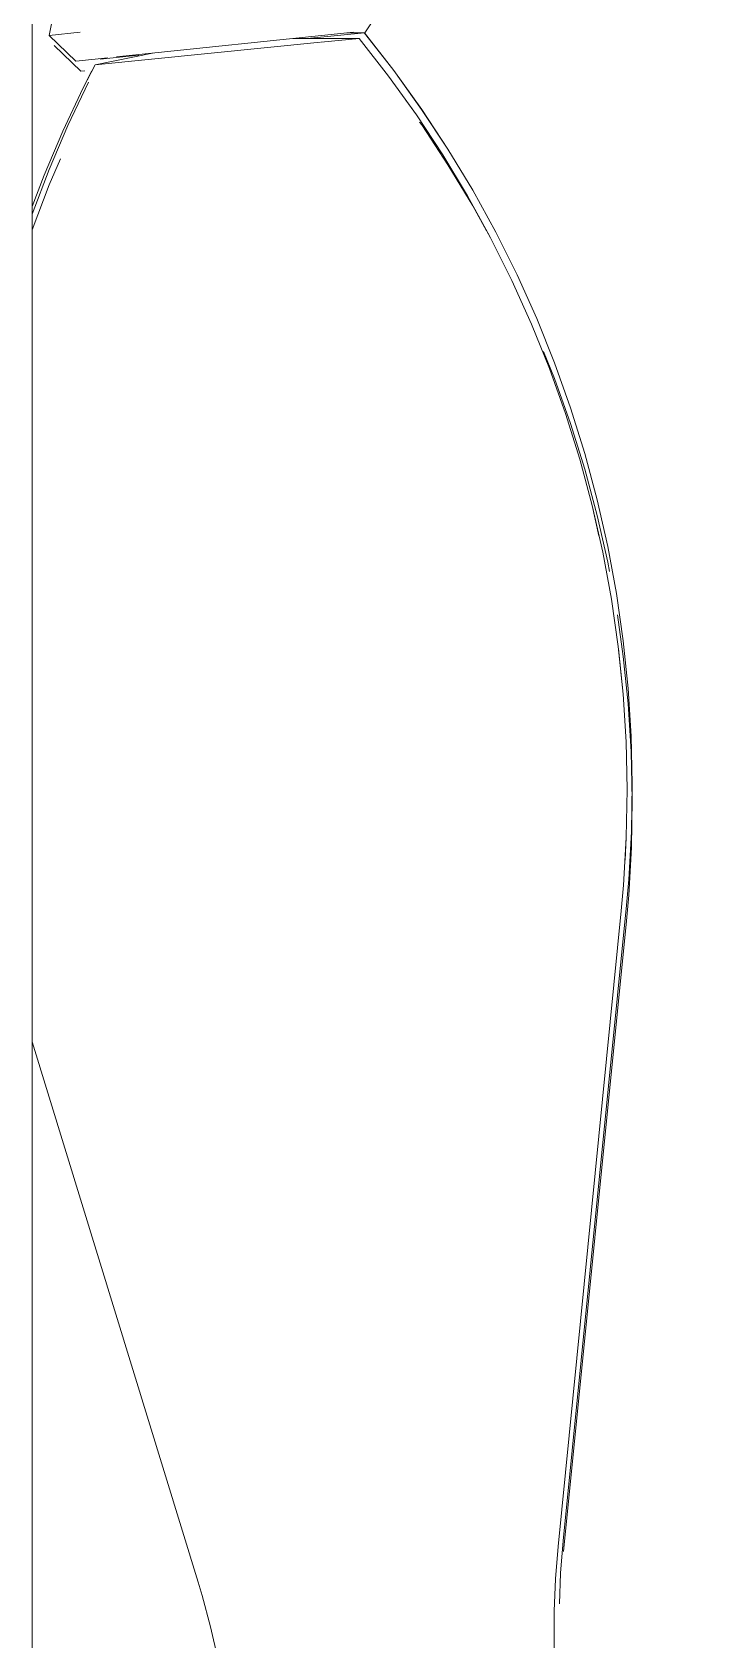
# Model space of a CAD drawing. Extents: x 4834 to 83801, y -13735 to 32221.
# Drawn here: x 13594.99 to 13598.59, y -12415.71 to -12407.21 of the extents above; entities that cross this region are included whole.
import ezdxf

# ---------------------------------------------------------------- set-up
doc = ezdxf.new("R2010")
doc.units = 0
doc.header["$LTSCALE"] = 8
doc.header["$MEASUREMENT"] = 0
doc.layers.add('A-COLS', color=52, linetype='Continuous', lineweight=9)
doc.layers.add('Q-CASE', color=31, linetype='Continuous', lineweight=9)
doc.layers.add('ELEVATION', color=7, linetype='Continuous', lineweight=25, true_color=0xdda54b)

# ---------------------------------------------------------------- blocks, each defined once
blk = doc.blocks.new('BAR_WITH_STOOLS_16588 - BAR_WITH_STOOLS_16588-392758-Section 1')
at = {"layer": 'Q-CASE'}
for p, q in [((844.7859, 89.4581), (844.7557, 89.3074)), ((846.4237, 89.3215), (846.5003, 89.4353)), ((844.7557, 89.3074), (844.9197, 89.3246)), ((844.7557, 89.3074), (844.8966, 89.171)), ((845.1115, 89.1936), (846.3637, 89.3252)), ((846.1376, 89.2932), (846.4214, 89.3215)), ((846.4214, 89.3215), (846.3288, 89.3215)), ((844.7829, 89.2548), (844.9238, 89.1185)), ((844.9989, 89.1525), (846.1899, 89.2713)), ((846.3943, 89.2917), (846.045, 89.2917)), ((846.1936, 89.2717), (846.3943, 89.2917)), ((844.8966, 89.171), (845.066, 89.1888)), ((845.3025, 89.2137), (844.9989, 89.1525)), ((845.0261, 89.1823), (845.2304, 89.2027)), ((844.9238, 89.1185), (844.9451, 89.1207)), ((847.4446, 81.3216), (847.7787, 84.6806)), ((847.4717, 81.3514), (847.8058, 84.7104)), ((847.4743, 81.295), (847.8058, 84.628)), ((844.6667, 83.9888), (845.5443, 81.132))]:
    blk.add_line(p, q, dxfattribs=at)
at = {"layer": 'Q-CASE', "flags": 128}
for points in [[(846.4214, 89.3215), (846.5769, 89.1223), (846.7243, 88.9169), (846.8633, 88.7058), (846.9938, 88.4894), (847.1155, 88.2679), (847.2283, 88.0417), (847.3319, 87.8111), (847.4262, 87.5766), (847.5111, 87.3386), (847.5864, 87.0973), (847.652, 86.8532), (847.7078, 86.6067), (847.7536, 86.3581), (847.7895, 86.1079), (847.8154, 85.8565), (847.8311, 85.6042), (847.8368, 85.3515), (847.8324, 85.0988), (847.8179, 84.8465), (847.8058, 84.7104)], [(846.4226, 89.32), (846.5768, 89.1223), (846.7242, 88.9169), (846.8632, 88.7058), (846.9937, 88.4894), (847.1155, 88.2679), (847.2282, 88.0417), (847.3319, 87.8111), (847.4262, 87.5766), (847.5111, 87.3386), (847.5864, 87.0973), (847.6519, 86.8532), (847.7077, 86.6067), (847.7536, 86.3581), (847.7895, 86.1079), (847.8153, 85.8565), (847.8311, 85.6042), (847.8368, 85.3515), (847.8324, 85.0988), (847.8178, 84.8465), (847.8058, 84.7104)], [(846.4226, 89.32), (846.5769, 89.1223), (846.7243, 88.9169), (846.8633, 88.7058), (846.9938, 88.4894), (847.1155, 88.2679), (847.2283, 88.0417), (847.3319, 87.8111), (847.4262, 87.5766), (847.5111, 87.3386), (847.5864, 87.0973), (847.652, 86.8532), (847.7078, 86.6067), (847.7536, 86.3581), (847.7895, 86.1079), (847.8154, 85.8565), (847.8311, 85.6042), (847.8368, 85.3515), (847.8324, 85.0988), (847.8179, 84.8465), (847.8058, 84.7104)], [(846.4226, 89.32), (846.5768, 89.1223), (846.7242, 88.9169), (846.8632, 88.7058), (846.9937, 88.4894), (847.1155, 88.2679), (847.2282, 88.0417), (847.3319, 87.8111), (847.4262, 87.5766), (847.5111, 87.3386), (847.5864, 87.0973), (847.6519, 86.8532), (847.7077, 86.6067), (847.7536, 86.3581), (847.7895, 86.1079), (847.8153, 85.8565), (847.8311, 85.6042), (847.8368, 85.3515), (847.8324, 85.0988), (847.8178, 84.8465), (847.8058, 84.7104)], [(846.3943, 89.2917), (846.5497, 89.0924), (846.6971, 88.8871), (846.8362, 88.676), (846.9666, 88.4595), (847.0884, 88.238), (847.2011, 88.0118), (847.3048, 87.7813), (847.3991, 87.5468), (847.484, 87.3087), (847.5593, 87.0675), (847.6249, 86.8234), (847.6806, 86.5768), (847.7265, 86.3283), (847.7624, 86.0781), (847.7882, 85.8267), (847.804, 85.5744), (847.8097, 85.3217), (847.8053, 85.069), (847.7907, 84.8166), (847.7787, 84.6806)], [(844.6667, 88.4032), (844.7298, 88.5698), (844.8286, 88.8024), (844.9367, 89.0309), (844.9989, 89.1525)], [(844.6667, 88.4032), (844.7298, 88.5698), (844.8286, 88.8024), (844.9367, 89.0309), (844.9822, 89.1197)], [(844.6667, 88.4032), (844.7298, 88.5698), (844.8286, 88.8024), (844.9367, 89.0309), (844.9822, 89.1197)], [(844.6667, 88.4032), (844.7298, 88.5698), (844.8286, 88.8024), (844.9367, 89.0309), (844.9822, 89.1197)], [(844.6674, 88.3632), (844.7569, 88.5996), (844.8558, 88.8322), (844.9639, 89.0607)], [(844.6674, 88.3632), (844.7569, 88.5996), (844.8557, 88.8322), (844.9638, 89.0607)], [(844.6674, 88.3632), (844.7569, 88.5996), (844.8558, 88.8322), (844.9639, 89.0607)], [(844.6674, 88.3632), (844.7569, 88.5996), (844.8557, 88.8322), (844.9638, 89.0607)], [(846.6405, 88.9659), (846.6971, 88.8871), (846.8362, 88.676), (846.9666, 88.4595), (847.0829, 88.2479)], [(846.6405, 88.9659), (846.6971, 88.8871), (846.8362, 88.676), (846.9666, 88.4595), (847.0829, 88.2479)], [(846.6405, 88.9659), (846.6971, 88.8871), (846.8362, 88.676), (846.9666, 88.4595), (847.0829, 88.2479)], [(846.7132, 88.8499), (846.7243, 88.8345), (846.8633, 88.6235), (846.9938, 88.407), (847.0668, 88.2741)], [(846.7132, 88.8499), (846.7243, 88.8345), (846.8633, 88.6235), (846.9938, 88.407), (847.0668, 88.2741)], [(844.6674, 88.2809), (844.7569, 88.5172), (844.8157, 88.6555)], [(844.6674, 88.2809), (844.7569, 88.5172), (844.8157, 88.6555)], [(847.3685, 87.6377), (847.4262, 87.4943), (847.5111, 87.2562), (847.5864, 87.0149), (847.652, 86.7708), (847.7078, 86.5243), (847.7171, 86.4735)], [(847.3685, 87.6377), (847.4262, 87.4943), (847.5111, 87.2562), (847.5864, 87.0149), (847.652, 86.7708), (847.7078, 86.5243), (847.7171, 86.4735)], [(847.3991, 87.5468), (847.484, 87.3087), (847.5593, 87.0675), (847.6249, 86.8234), (847.661, 86.6635)], [(847.3991, 87.5468), (847.484, 87.3087), (847.5593, 87.0675), (847.6249, 86.8234), (847.661, 86.6635)], [(847.3991, 87.5468), (847.484, 87.3087), (847.5593, 87.0675), (847.6249, 86.8234), (847.661, 86.6635)], [(847.758, 86.245), (847.7895, 86.0255), (847.8154, 85.7741), (847.8311, 85.5218), (847.8368, 85.2691), (847.8324, 85.0164), (847.8179, 84.7641), (847.8058, 84.628)], [(847.758, 86.245), (847.7895, 86.0255), (847.8154, 85.7741), (847.8311, 85.5218), (847.8368, 85.2691), (847.8324, 85.0164), (847.8179, 84.7641), (847.8058, 84.628)], [(847.7636, 86.0662), (847.7882, 85.8267), (847.804, 85.5744), (847.8097, 85.3217), (847.8053, 85.069), (847.7984, 84.9494)], [(847.7636, 86.0662), (847.7882, 85.8267), (847.804, 85.5744), (847.8097, 85.3217), (847.8053, 85.069), (847.7984, 84.9494)], [(847.7636, 86.0662), (847.7882, 85.8267), (847.804, 85.5744), (847.8097, 85.3217), (847.8053, 85.069), (847.7984, 84.9494)], [(847.4446, 81.3216), (847.431, 81.1503), (847.4243, 80.9787), (847.4244, 80.8069), (847.4314, 80.6352), (847.4453, 80.464), (847.466, 80.2934), (847.4935, 80.1238), (847.5278, 79.9555), (847.5688, 79.7886), (847.6164, 79.6236), (847.6706, 79.4605), (847.7313, 79.2998), (847.7983, 79.1416), (847.8716, 78.9862), (847.9511, 78.8339), (848.0366, 78.6849), (848.128, 78.5394), (848.2251, 78.3977), (848.2676, 78.3392)], [(847.4717, 81.3514), (847.4581, 81.1802), (847.4518, 81.0177)], [(845.3268, 78.0458), (845.3967, 78.2027), (845.4602, 78.3624), (845.5173, 78.5244), (845.5679, 78.6886), (845.6118, 78.8547), (845.6491, 79.0224), (845.6797, 79.1915), (845.7034, 79.3616), (845.7204, 79.5326), (845.7305, 79.7041), (845.7337, 79.8759), (845.7301, 80.0476), (845.7195, 80.2191), (845.7022, 80.39), (845.678, 80.5601), (845.647, 80.7291), (845.6093, 80.8967), (845.565, 81.0627), (845.5443, 81.132)]]:
    blk.add_lwpolyline(points, dxfattribs=at)

msp = doc.modelspace()

# ---------------------------------------------------------------- linework, layer by layer
at = {"layer": 'A-COLS'}
msp.add_line((13594.99291, -12400.53771), (13594.99291, -12496.53771), dxfattribs=at)

# ---------------------------------------------------------------- block references
at = {"layer": 'ELEVATION', "color": 6, "linetype": 'Continuous', "lineweight": 0}
msp.add_blockref('BAR_WITH_STOOLS_16588 - BAR_WITH_STOOLS_16588-392758-Section 1', (12750.32625, -12496.53771), dxfattribs=at)

doc.saveas('drawing.dxf')
